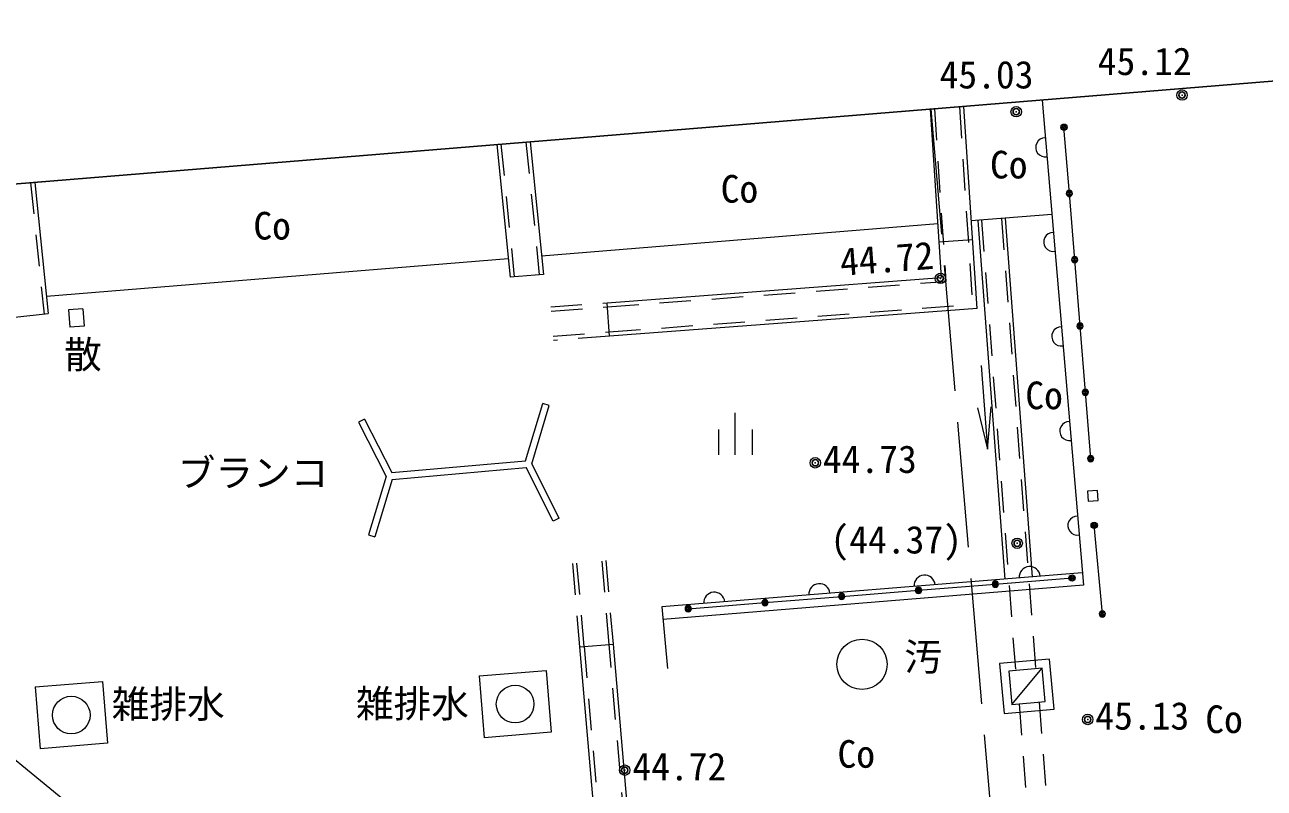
# Model space of a CAD drawing. Units: millimetres, scale not verified. Extents: x -29071210 to -28860960, y -117775216 to -117329466.
# Drawn here: x -28938506 to -28923697, y -117506172 to -117497057 of the extents above; entities that cross this region are included whole.
import ezdxf
from ezdxf.enums import TextEntityAlignment as Align

# ---------------------------------------------------------------- set-up
doc = ezdxf.new("R2010")
doc.units = ezdxf.units.MM
doc.header["$LTSCALE"] = 250
doc.header["$PDMODE"] = 32
doc.header["$PDSIZE"] = 125
doc.linetypes.add('DASHED', pattern=[7.5, 6, -1.5])
doc.linetypes.add('USER4', pattern=[2.5, 1.5, -1])
for name, color, linetype, lineweight in [('S-SUV', 7, 'Continuous', 13), ('S-SUV-HTXT', 7, 'Continuous', 13), ('S-SUV-ROW', 7, 'Continuous', 15), ('S-SUV-SRVR', 3, 'Continuous', 13), ('S-SUV-STR', 1, 'Continuous', 25)]:
    doc.layers.add(name, color=color, linetype=linetype, lineweight=lineweight)
doc.styles.add('ＭＳ ゴシック', font='')
doc.styles.get('ＭＳ ゴシック').set_extended_font_data('MS Gothic')

# ---------------------------------------------------------------- blocks, each defined once
blk = doc.blocks.new('open_arrow')
at = {"color": 0, "linetype": 'Continuous', "lineweight": -2}
blk.add_lwpolyline([(7.5, 1.25), (0, 0), (7.5, -1.25)], dxfattribs=at)
blk = doc.blocks.new('ﾌﾟﾛｯﾄﾏｰｸ-03_1')
at = {"color": 3, "linetype": 'Continuous', "lineweight": 25}
blk.add_circle((0, 0), 0.5, dxfattribs=at)
at = {"color": 3}
blk.add_point((0, 0), dxfattribs=at)
blk = doc.blocks.new('荒地')
at = {"color": 7, "linetype": 'Continuous', "lineweight": 13}
for p, q in [((0, -1.25), (0, 1.25)), ((-1, 0.25), (-1, -1.25)), ((1, 0.25), (1, -1.25))]:
    blk.add_line(p, q, dxfattribs=at)

msp = doc.modelspace()

# ---------------------------------------------------------------- linework, layer by layer
at = {"layer": 'S-SUV', "linetype": 'USER4'}
for p, q in [((-28927338, -117498036.1), (-28927182.8, -117500397)), ((-28927637, -117498060.5), (-28927501.6, -117500120.2)), ((-28932816.8, -117498483.6), (-28932657.2, -117500066.3)), ((-28932517.8, -117498459.2), (-28932358, -117500042.8)), ((-28938437.5, -117498942.8), (-28938275.9, -117500511)), ((-28926835.2, -117499369.9), (-28926429.8, -117504745.7)), ((-28927074.4, -117499389.4), (-28926668.8, -117504767.6)), ((-28931544.3, -117500425.1), (-28927501.6, -117500120.2)), ((-28932222, -117500426.1), (-28931548.1, -117500375.3)), ((-28931521.8, -117500724.3), (-28927182.8, -117500397)), ((-28932217.7, -117500475.9), (-28931544.3, -117500425.1)), ((-28932192, -117500774.8), (-28931521.8, -117500724.3)), ((-28931518, -117500774.1), (-28932187.7, -117500824.7)), ((-28931872, -117504486), (-28931957.7, -117503489.6)), ((-28931822.2, -117504481.7), (-28931907.9, -117503485.3)), ((-28931523.3, -117504456), (-28931609, -117503459.6)), ((-28931473.5, -117504451.7), (-28931559.2, -117503455.3)), ((-28931822.2, -117504481.7), (-28931214, -117511553.9)), ((-28930910.7, -117511579.4), (-28931523.3, -117504456)), ((-28926387, -117505143.4), (-28925885.9, -117511511.5)), ((-28926626.1, -117505165.3), (-28926143.9, -117511291.7))]:
    msp.add_line(p, q, dxfattribs=at)
at = {"layer": 'S-SUV'}
for p, q in [((-28927288.2, -117498032), (-28927129.7, -117500443.1)), ((-28926350.7, -117497955.4), (-28925857.5, -117503748.9)), ((-28927686.9, -117498064.6), (-28927554.8, -117500074.1)), ((-28926025, -117499070.6), (-28926089, -117498279)), ((-28932467.9, -117498455.1), (-28932308.1, -117500038.9)), ((-28932866.7, -117498487.7), (-28932707, -117500070.2)), ((-28938387.6, -117498938.7), (-28938226.2, -117500505.8)), ((-28925961, -117499862.2), (-28926025, -117499070.6)), ((-28926234.5, -117499320.8), (-28927198.3, -117499399.5)), ((-28926790.3, -117499366.2), (-28926467.4, -117503648)), ((-28927597, -117499432.1), (-28932330.4, -117499818.7)), ((-28927119.2, -117499393.1), (-28926796.3, -117503674.7)), ((-28927183.5, -117499624.2), (-28927582.5, -117499652.8)), ((-28932729.1, -117499851.3), (-28938247.2, -117500302)), ((-28925897, -117500653.8), (-28925961, -117499862.2)), ((-28932308.1, -117500038.9), (-28932707, -117500070.2)), ((-28931548.1, -117500375.3), (-28927554.8, -117500074.1)), ((-28931518, -117500774.1), (-28931548.1, -117500375.3)), ((-28938624, -117500547.4), (-28938226.2, -117500505.8)), ((-28937814, -117500448), (-28937982.2, -117500461.1)), ((-28937982.2, -117500461.1), (-28937966, -117500669)), ((-28937814, -117500448), (-28937797.8, -117500655.9)), ((-28927128, -117500443), (-28931518, -117500774.1)), ((-28937797.8, -117500655.9), (-28937966, -117500669)), ((-28925833, -117501445.4), (-28925897, -117500653.8)), ((-28927079.6, -117501125.4), (-28927001.1, -117502122.3)), ((-28925769, -117502237), (-28925833, -117501445.4)), ((-28932522.7, -117502264.6), (-28932315.3, -117501578.4)), ((-28932238.7, -117501601.6), (-28932315.3, -117501578.4)), ((-28932449.3, -117502298.3), (-28932238.7, -117501601.6)), ((-28934445.3, -117501764.9), (-28934516.7, -117501801.1)), ((-28934516.7, -117501801.1), (-28934188.2, -117502450.6)), ((-28934445.3, -117501764.9), (-28934121.8, -117502404.6)), ((-28934121.8, -117502404.6), (-28932522.7, -117502264.6)), ((-28932120.8, -117502947.8), (-28932449.3, -117502298.3)), ((-28934188.2, -117502450.6), (-28934398.8, -117503147.3)), ((-28934114.8, -117502484.3), (-28934322.2, -117503170.4)), ((-28934114.8, -117502484.3), (-28932515.7, -117502344.3)), ((-28932192.2, -117502983.9), (-28932515.7, -117502344.3)), ((-28925689.8, -117502616.3), (-28925809.4, -117502626.5)), ((-28925809.4, -117502626.5), (-28925799.2, -117502746.1)), ((-28925679.6, -117502735.9), (-28925689.8, -117502616.3)), ((-28925799.2, -117502746.1), (-28925679.6, -117502735.9)), ((-28932120.8, -117502947.8), (-28932192.2, -117502983.9)), ((-28925630, -117504091), (-28925728, -117503033)), ((-28934398.8, -117503147.3), (-28934322.2, -117503170.4)), ((-28925870.2, -117503599.4), (-28930896, -117504008)), ((-28926909.4, -117503735.4), (-28925992, -117503662)), ((-28925857.5, -117503748.9), (-28930883.8, -117504157.5)), ((-28928744.2, -117503882.2), (-28927826.8, -117503808.8)), ((-28927826.8, -117503808.8), (-28926909.4, -117503735.4)), ((-28930579, -117504029), (-28929661.6, -117503955.6)), ((-28929661.6, -117503955.6), (-28928744.2, -117503882.2)), ((-28930896, -117504008), (-28930827, -117504742)), ((-28931872, -117504486), (-28931473.5, -117504451.7)), ((-28931259.6, -117511607.7), (-28931872, -117504486)), ((-28930860.9, -117511575.3), (-28931473.5, -117504451.7)), ((-28926260.4, -117504629.7), (-28926857.9, -117504684.5)), ((-28926857.9, -117504684.5), (-28926803.1, -117505282)), ((-28926205.6, -117505227.2), (-28926260.4, -117504629.7)), ((-28933078, -117504832), (-28932276, -117504766.7)), ((-28933078, -117504832), (-28933018, -117505569.3)), ((-28932276, -117504766.7), (-28932216, -117505504)), ((-28931447.3, -117504756.2), (-28931448.1, -117504756.2)), ((-28926350.9, -117504738.4), (-28926749.2, -117504774.9)), ((-28926749.2, -117504774.9), (-28926712.7, -117505173.3)), ((-28926712.7, -117505173.3), (-28926350.9, -117504738.4)), ((-28926314.4, -117505136.8), (-28926350.9, -117504738.4)), ((-28938381, -117504963), (-28937579, -117504897.7)), ((-28938381, -117504963), (-28938321, -117505700.3)), ((-28937579, -117504897.7), (-28937519, -117505635)), ((-28926712.7, -117505173.3), (-28926314.4, -117505136.8)), ((-28926803.1, -117505282), (-28926205.6, -117505227.2)), ((-28932216, -117505504), (-28933018, -117505569.3)), ((-28937519, -117505635), (-28938321, -117505700.3))]:
    msp.add_line(p, q, dxfattribs=at)
at = {"layer": 'S-SUV', "linetype": 'DASHED'}
msp.add_line((-28927678.5, -117498063.9), (-28926395.9, -117513104.6), dxfattribs=at)
at = {"layer": 'S-SUV'}
for centre, radius in [((-28926089, -117498279), 37.5), ((-28926089, -117498279), 25), ((-28926089, -117498279), 12.5), ((-28925728, -117503033), 37.5), ((-28925728, -117503033), 25), ((-28925728, -117503033), 12.5), ((-28925992, -117503662), 37.5), ((-28925992, -117503662), 25), ((-28925992, -117503662), 12.5), ((-28928502, -117504693), 300), ((-28932647, -117505168), 225), ((-28937950, -117505299), 225)]:
    msp.add_circle(centre, radius, dxfattribs=at)
for centre, radius, start, end in [((-28926313.8, -117498520.7), 113.8, 89.23843, 280.49319), ((-28926025, -117499070.6), 37.5, 0, 180), ((-28926025, -117499070.6), 37.5, 180, 0), ((-28926025, -117499070.6), 25, 0, 180), ((-28926025, -117499070.6), 25, 180, 0), ((-28926025, -117499070.6), 12.5, 0, 180), ((-28926025, -117499070.6), 12.5, 180, 0), ((-28926217.7, -117499649.6), 113.8, 89.23843, 280.49319), ((-28925961, -117499862.2), 37.5, 0, 180), ((-28925961, -117499862.2), 37.5, 180, 0), ((-28925961, -117499862.2), 25, 0, 180), ((-28925961, -117499862.2), 25, 180, 0), ((-28925961, -117499862.2), 12.5, 0, 180), ((-28925961, -117499862.2), 12.5, 180, 0), ((-28926121.6, -117500778.4), 113.8, 89.23843, 280.49319), ((-28925897, -117500653.8), 37.5, 0, 180), ((-28925897, -117500653.8), 37.5, 180, 0), ((-28925897, -117500653.8), 25, 0, 180), ((-28925897, -117500653.8), 25, 180, 0), ((-28925897, -117500653.8), 12.5, 0, 180), ((-28925897, -117500653.8), 12.5, 180, 0), ((-28925833, -117501445.4), 37.5, 0, 180), ((-28925833, -117501445.4), 37.5, 180, 0), ((-28925833, -117501445.4), 25, 0, 180), ((-28925833, -117501445.4), 25, 180, 0), ((-28925833, -117501445.4), 12.5, 0, 180), ((-28925833, -117501445.4), 12.5, 180, 0), ((-28926025.5, -117501907.2), 113.8, 89.23843, 280.49319), ((-28925769, -117502237), 37.5, 0, 180), ((-28925769, -117502237), 37.5, 180, 0), ((-28925769, -117502237), 25, 0, 180), ((-28925769, -117502237), 25, 180, 0), ((-28925769, -117502237), 12.5, 0, 180), ((-28925769, -117502237), 12.5, 180, 0), ((-28925929.4, -117503036), 113.8, 89.23843, 280.49319), ((-28927754.8, -117503753.7), 126.1, 5.13092, 184.16465), ((-28926498.4, -117503651.6), 126.1, 5.13092, 184.16465), ((-28929011.3, -117503855.8), 126.1, 5.13092, 184.16465), ((-28927826.8, -117503808.8), 37.5, 0, 180), ((-28927826.8, -117503808.8), 37.5, 180, 0), ((-28927826.8, -117503808.8), 25, 0, 180), ((-28927826.8, -117503808.8), 25, 180, 0), ((-28927826.8, -117503808.8), 12.5, 0, 180), ((-28927826.8, -117503808.8), 12.5, 180, 0), ((-28926909.4, -117503735.4), 37.5, 0, 180), ((-28926909.4, -117503735.4), 37.5, 180, 0), ((-28926909.4, -117503735.4), 25, 0, 180), ((-28926909.4, -117503735.4), 25, 180, 0), ((-28926909.4, -117503735.4), 12.5, 0, 180), ((-28926909.4, -117503735.4), 12.5, 180, 0), ((-28930267.7, -117503958), 126.1, 5.13092, 184.16465), ((-28929661.6, -117503955.6), 37.5, 0, 180), ((-28929661.6, -117503955.6), 37.5, 180, 0), ((-28929661.6, -117503955.6), 25, 0, 180), ((-28929661.6, -117503955.6), 25, 180, 0), ((-28929661.6, -117503955.6), 12.5, 0, 180), ((-28929661.6, -117503955.6), 12.5, 180, 0), ((-28928744.2, -117503882.2), 37.5, 0, 180), ((-28928744.2, -117503882.2), 37.5, 180, 0), ((-28928744.2, -117503882.2), 25, 0, 180), ((-28928744.2, -117503882.2), 25, 180, 0), ((-28928744.2, -117503882.2), 12.5, 0, 180), ((-28928744.2, -117503882.2), 12.5, 180, 0), ((-28930579, -117504029), 37.5, 0, 180), ((-28930579, -117504029), 37.5, 180, 0), ((-28930579, -117504029), 25, 0, 180), ((-28930579, -117504029), 25, 180, 0), ((-28930579, -117504029), 12.5, 0, 180), ((-28930579, -117504029), 12.5, 180, 0), ((-28925630, -117504091), 37.5, 0, 180), ((-28925630, -117504091), 37.5, 180, 0), ((-28925630, -117504091), 25, 0, 180), ((-28925630, -117504091), 25, 180, 0), ((-28925630, -117504091), 12.5, 0, 180), ((-28925630, -117504091), 12.5, 180, 0)]:
    msp.add_arc(centre, radius, start, end, dxfattribs=at)
at = {"layer": 'S-SUV-ROW'}
msp.add_line((-28942426.9, -117502711.8), (-28926218.3, -117515997.4), dxfattribs=at)
at = {"layer": 'S-SUV-STR'}
msp.add_line((-28915353, -117497057), (-28961589, -117500834), dxfattribs=at)

# ---------------------------------------------------------------- block references
at = {"layer": 'S-SUV', "xscale": 200, "yscale": 200}
msp.add_blockref('荒地', (-28930016.5, -117501940.9), dxfattribs=at)
at = {"layer": 'S-SUV', "xscale": 66.7, "yscale": 66.7, "rotation": 94.5}
msp.add_blockref('open_arrow', (-28927001.1, -117502122.3), dxfattribs=at)
at = {"layer": 'S-SUV-SRVR', "xscale": 75, "yscale": 75}
for p in [(-28924678.3, -117497896.2), (-28926660, -117498094.9), (-28927565.4, -117500084.9), (-28929060.7, -117502286.9), (-28926648.3, -117503247.5), (-28925805.6, -117505351.7), (-28931337, -117505957)]:
    msp.add_blockref('ﾌﾟﾛｯﾄﾏｰｸ-03_1', p, dxfattribs=at)

# ---------------------------------------------------------------- texts
at = {"layer": 'S-SUV-HTXT', "style": 'ＭＳ ゴシック'}
for s, p in [('Co', (-28926748.8, -117498726.5)), ('Co', (-28929966.6, -117499015.6)), ('Co', (-28935550.5, -117499456)), ('散', (-28937809.8, -117500994.2)), ('Co', (-28926326.7, -117501481.5)), ('汚', (-28927770.9, -117504603.3)), ('雑排水', (-28936791.7, -117505167.6)), ('雑排水', (-28933873.6, -117505163.1)), ('Co', (-28924176.1, -117505348.6)), ('Co', (-28928570.9, -117505763))]:
    msp.add_text(s, height=329.9, dxfattribs=at).set_placement(p, align=Align.MIDDLE_CENTER)
msp.add_text('ブランコ', height=329.9, dxfattribs=at).set_placement((-28936678.8, -117502670), align=Align.BOTTOM_LEFT)
at = {"layer": 'S-SUV-SRVR', "style": 'ＭＳ ゴシック'}
for s, p in [('45.12', (-28925685.8, -117497756.2)), ('45.03', (-28927575.2, -117497915.8)), ('44.73', (-28928969.8, -117502507.1)), ('45.13', (-28925714.7, -117505571.9)), ('44.72', (-28931246.1, -117506177.2))]:
    msp.add_text(s, height=329.9, dxfattribs=at).set_placement(p, align=Align.BOTTOM_LEFT)
msp.add_text('44.72', height=329.9, rotation=4.314, dxfattribs=at).set_placement((-28928745.8, -117500152.8), align=Align.BOTTOM_LEFT)
msp.add_text('(44.37)', height=329.9, dxfattribs=at).set_placement((-28928093.5, -117503468.5), align=Align.BOTTOM_CENTER)

doc.saveas('drawing.dxf')
